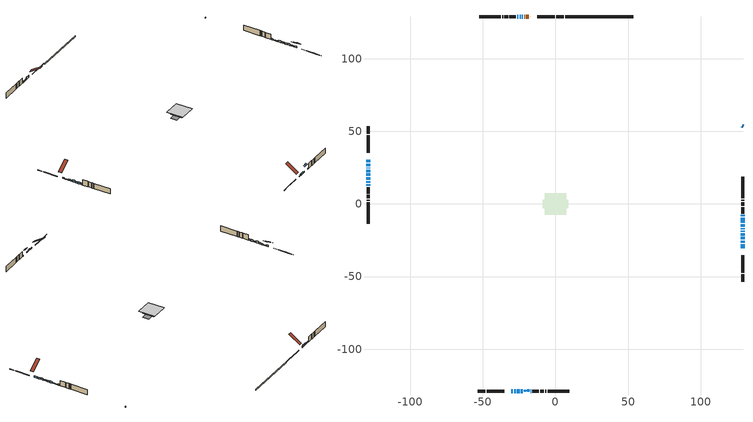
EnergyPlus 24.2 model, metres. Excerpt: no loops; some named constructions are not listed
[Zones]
conditioned space
 floor outside (Floor1 construction): -2.29,-2.29 -2.29,2.29 2.29,2.29 2.29,-2.29 z0.3
 floor adiabatic (Floor2 construction): -5.07,-5.07 -5.07,5.07 5.07,5.07 5.07,-5.07 z0.3
 floor adiabatic (AdiabaticFloorConstruction): -7.28,-7.28 -7.28,7.28 7.28,7.28 7.28,-7.28 z2.74
 floor foundation (Slab1 construction): -8.82,-2.91 -8.82,2.91 8.82,2.91 8.82,-2.91 z-0.61
 wall outside (RimJoist1 construction): 5.64,129.18 0.49,129.18 / -53.51,-129.18 -48.36,-129.18 / -129.18,53.51 -129.18,48.36 / 129.18,-53.51 129.18,-48.36 z0.3:0.6
 wall outside (RimJoist2 construction): -0.44,129.18 -12.54,129.18 / -47.43,-129.18 -35.33,-129.18 / -129.18,47.43 -129.18,35.33 / 129.18,-47.43 129.18,-35.33 z0.3:0.6
 wall outside (AdiabaticWallConstruction 1): -17.35,129.18 -17.42,129.18 / -18.35,129.18 -20.39,129.18 / -21.32,129.18 -21.63,129.18 z0.3:2.33
 wall outside (AdiabaticWallConstruction): 129.18,-30.52 129.18,-27.77 / -28.37,-129.18 -27.45,-129.18 / 129.18,-26.85 129.18,-25.32 / -129.18,23.57 -129.18,22.04 / 129.18,-21.74 129.18,-20.01 / 129.18,-19.08 129.18,-18.47 / -129.18,18.46 -129.18,16.73 / 129.18,-17.55 129.18,-16.63 / 129.18,-8.51 129.18,-7.5 / -25.61,129.18 -26.37,129.18 z0.3:1.52; -30.52,-129.18 -29.3,-129.18 / 129.18,-13 129.18,-9.44 / -17.12,-129.18 -16.81,-129.18 z0.3:0.91; -129.18,30.52 -129.18,28.74 z0.3:1.47; -129.18,27.81 -129.18,26.03 z0.3:0.76; -129.18,25.11 -129.18,24.49 z0.3:1.22; 129.18,-24.39 129.18,-22.67 / -26.53,-129.18 -24.8,-129.18 / -129.18,21.11 -129.18,19.39 / -129.18,15.8 -129.18,14.69 z0.3:2.08; 129.18,53.51 128.68,54.01 / -23.87,-129.18 -22.45,-129.18 z0.3:1.14; -22.55,129.18 -23.14,129.18 / -129.18,13.76 -129.18,12.59 z0.3:1.67; -24.07,129.18 -24.68,129.18 z0.3:1.06; 129.18,-15.7 129.18,-13.92 z0.3:1.77
 wall outside (Wall1 construction): -27.3,129.18 -31.73,129.18 / -15.88,-129.18 -11.45,-129.18 / -129.18,11.66 -129.18,7.23 / 129.18,-6.57 129.18,-2.14 z0.3:5.18
 wall outside (Wall2 construction): -32.65,129.18 -35.15,129.18 / -10.52,-129.18 -8.03,-129.18 / -129.18,6.3 -129.18,3.81 / 129.18,-1.21 129.18,1.28 z0.3:5.18
 wall outside (Wall3 construction): -36.08,129.18 -36.8,129.18 / -7.1,-129.18 -6.38,-129.18 / -129.18,2.88 -129.18,2.16 / 129.18,2.21 129.18,2.93 z0.3:5.18
 wall outside (Wall4 construction): -37.73,129.18 -52.58,129.18 / -5.45,-129.18 9.4,-129.18 / -129.18,1.23 -129.18,-13.62 / 129.18,3.86 129.18,18.71 z0.3:5.18
 wall foundation (FoundationWall1 construction): 53.51,129.18 6.57,129.18 z-0.61:0.3
 window (WindowConstruction 21): 129.18,-30.52 129.18,-27.77 z0.3:1.52
 window (WindowConstruction 6): -30.52,-129.18 -29.3,-129.18 z0.3:0.91
 window (WindowConstruction 7): -129.18,30.52 -129.18,28.74 z0.3:1.47
 window (WindowConstruction 8): -129.18,27.81 -129.18,26.03 z0.3:0.76
 window (WindowConstruction 9): -129.18,25.1 -129.18,24.49 z0.3:1.21
 window (WindowConstruction 22): -28.37,-129.18 -27.45,-129.18 z0.3:1.52
 window (WindowConstruction 23): 129.18,-26.84 129.18,-25.32 z0.3:1.52
 window (WindowConstruction 24): -129.18,23.57 -129.18,22.04 z0.3:1.52
 window (WindowConstruction 10): 129.18,-24.39 129.18,-22.67 z0.3:2.08
 window (WindowConstruction 11): 129.18,-21.74 129.18,-20.01 z0.3:1.52
 window (WindowConstruction 12): 129.18,53.51 128.68,54.01 z0.3:1.14
 window (WindowConstruction 13): -22.56,129.18 -23.14,129.18 z0.3:1.67
 window (WindowConstruction 14): -24.07,129.18 -24.68,129.18 z0.3:1.06
 window (WindowConstruction 15): -26.53,-129.18 -24.8,-129.18 z0.3:2.08
 window (WindowConstruction 16): -23.87,-129.18 -22.45,-129.18 z0.3:1.14
 window (WindowConstruction 17): -129.18,21.11 -129.18,19.39 z0.3:2.08
 window (WindowConstruction): 129.18,-19.08 129.18,-18.47 z0.3:1.52
 window (WindowConstruction 18): -129.18,18.46 -129.18,16.73 z0.3:1.52
 window (WindowConstruction 19): -129.18,15.8 -129.18,14.69 z0.3:2.08
 window (WindowConstruction 20): -129.18,13.76 -129.18,12.59 z0.3:1.67
 window (WindowConstruction 25): 129.18,-17.54 129.18,-16.63 z0.3:1.52
 window (WindowConstruction 1): 129.18,-15.7 129.18,-13.92 z0.3:1.77
 window (WindowConstruction 2): 129.18,-13 129.18,-9.44 z0.3:0.91
 window (WindowConstruction 3): 129.18,-8.51 129.18,-7.5 z0.3:1.52
 window (WindowConstruction 4): -25.61,129.18 -26.37,129.18 z0.3:1.52
 window (WindowConstruction 5): -17.11,-129.18 -16.81,-129.18 z0.3:0.91
 door (Door): -17.35,129.18 -17.42,129.18 z0.3:2.33
 door (Door 1): -18.35,129.18 -20.39,129.18 z0.3:2.33
 door (Door 2): -21.32,129.18 -21.63,129.18 z0.3:2.33
 ceiling adiabatic (AdiabaticFloorConstruction): 7.28,-7.28 7.28,7.28 -7.28,7.28 -7.28,-7.28 z2.74
 roof outside (Roof1 construction): -16.42,129.18,5.18 -16.42,119.35,11.73 -13.47,119.35,11.73 -13.47,129.18,5.18; -31.45,-129.18,5.18 -31.45,-119.35,11.73 -34.4,-119.35,11.73 -34.4,-129.18,5.18; -129.18,31.45,5.18 -119.35,31.45,11.73 -119.35,34.4,11.73 -129.18,34.4,5.18; 129.18,-31.45,5.18 119.35,-31.45,11.73 119.35,-34.4,11.73 129.18,-34.4,5.18
 roof outside (AdiabaticRoofConstruction): -20.46,-129.18,5.18 -20.46,-128.3,5.76 -21.52,-128.3,5.76 -21.52,-129.18,5.18; -18.04,-129.18,5.18 -18.04,-127.94,6.01 -19.54,-127.94,6.01 -19.54,-129.18,5.18
 skylight (SkylightConstruction): -20.47,-129.18,5.18 -20.47,-128.3,5.76 -21.52,-128.3,5.76 -21.52,-129.18,5.18
 skylight (SkylightConstruction 1): -18.04,-129.18,5.18 -18.04,-127.94,6.01 -19.54,-127.94,6.01 -19.54,-129.18,5.18
[EnergyManagementSystem:Program]
component_loads_program: Set loads_htg_walls = 0; Set loads_htg_rim_joists = 0; Set loads_htg_foundation_walls = 0; Set loads_htg_floors = 0; Set loads_htg_slabs = 0; Set loads_htg_ceilings = 0; Set loads_htg_roofs = 0; Set loads_htg_windows_conduction = 0; Set loads_htg_windows_solar = 0; Set loads_htg_doors = 0; Set loads_htg_skylights_conduction = 0; Set loads_htg_skylights_solar = 0; Set loads_htg_internal_mass = 0; Set loads_htg_intgains = 0; Set loads_htg_lighting = 0; Set loads_htg_infil = 0; Set loads_htg_mechvent = 0; Set loads_htg_natvent = 0; Set loads_htg_whf = 0; Set loads_htg_ducts = 0; Set loads_clg_walls = 0; Set loads_clg_rim_joists = 0; Set loads_clg_foundation_walls = 0; Set loads_clg_floors = 0; Set loads_clg_slabs = 0; Set loads_clg_ceilings = 0; Set loads_clg_roofs = 0; Set loads_clg_windows_conduction = 0; Set loads_clg_windows_solar = 0; Set loads_clg_doors = 0; Set loads_clg_skylights_conduction = 0; Set loads_clg_skylights_solar = 0; Set loads_clg_internal_mass = 0; Set loads_clg_intgains = 0; Set loads_clg_lighting = 0; Set loads_clg_infil = 0; Set loads_clg_mechvent = 0; Set loads_clg_natvent = 0; Set loads_clg_whf = 0; Set loads_clg_ducts = 0; Set hr_walls = 0; Set hr_walls = hr_walls + s_conv_18 + s_ig_18 + s_sol_18 + s_lgt_18 + s_surf_18; Set hr_walls = hr_walls + s_conv_19 + s_ig_19 + s_sol_19 + s_lgt_19 + s_surf_19; Set hr_walls = hr_walls + s_conv_20 + s_ig_20 + s_sol_20 + s_lgt_20 + s_surf_20; Set hr_walls = hr_walls + s_conv_21 + s_ig_21 + s_sol_21 + s_lgt_21 + s_surf_21; Set hr_walls = hr_walls + s_conv_22 + s_ig_22 + s_sol_22 + s_lgt_22 + s_surf_22; Set hr_walls = hr_walls + s_conv_23 + s_ig_23 + s_sol_23 + s_lgt_23 + s_surf_23; Set hr_walls = hr_walls + s_conv_24 + s_ig_24 + s_sol_24 + s_lgt_24 + s_surf_24; Set hr_walls = hr_walls + s_conv_25 + s_ig_25 + s_sol_25 + s_lgt_25 + s_surf_25; Set hr_walls = hr_walls + s_conv_26 + s_ig_26 + s_sol_26 + s_lgt_26 + s_surf_26; Set hr_walls = hr_walls + s_conv_27 + s_ig_27 + s_sol_27 + s_lgt_27 + s_surf_27; Set hr_walls = hr_walls + s_conv_28 + s_ig_28 + s_sol_28 + s_lgt_28 + s_surf_28; Set hr_walls = hr_walls + s_conv_29 + s_ig_29 + s_sol_29 + s_lgt_29 + s_surf_29; Set hr_walls = hr_walls + s_conv_30 + s_ig_30 + s_sol_30 + s_lgt_30 + s_surf_30; Set hr_walls = hr_walls + s_conv_31 + s_ig_31 + s_sol_31 + s_lgt_31 + s_surf_31; Set hr_walls = hr_walls + s_conv_32 + s_ig_32 + s_sol_32 + s_lgt_32 + s_surf_32; Set hr_walls = hr_walls + s_conv_33 + s_ig_33 + s_sol_33 + s_lgt_33 + s_surf_33; Set hr_rim_joists = 0; Set hr_rim_joists = hr_rim_joists + s_conv_5 + s_ig_5 + s_sol_5 + s_lgt_5 + s_surf_5; Set hr_rim_joists = hr_rim_joists + s_conv_6 + s_ig_6 + s_sol_6 + s_lgt_6 + s_surf_6; Set hr_rim_joists = hr_rim_joists + s_conv_7 + s_ig_7 + s_sol_7 + s_lgt_7 + s_surf_7; Set hr_rim_joists = hr_rim_joists + s_conv_8 + s_ig_8 + s_sol_8 + s_lgt_8 + s_surf_8; Set hr_rim_joists = hr_rim_joists + s_conv_9 + s_ig_9 + s_sol_9 + s_lgt_9 + s_surf_9; Set hr_rim_joists = hr_rim_joists + s_conv_10 + s_ig_10 + s_sol_10 + s_lgt_10 + s_surf_10; Set hr_rim_joists = hr_rim_joists + s_conv_11 + s_ig_11 + s_sol_11 + s_lgt_11 + s_surf_11; Set hr_rim_joists = hr_rim_joists + s_conv_12 + s_ig_12 + s_sol_12 + s_lgt_12 + s_surf_12; Set hr_foundation_walls = 0; Set hr_foundation_walls = hr_foundation_walls + s_conv_2 + s_ig_2 + s_sol_2 + s_lgt_2 + s_surf_2; Set hr_floors = 0; Set hr_floors = hr_floors + s_conv + s_ig + s_sol + s_lgt + s_surf; Set hr_floors = hr_floors + s_conv_1 + s_ig_1 + s_sol_1 + s_lgt_1 + s_surf_1; Set hr_slabs = 0; Set hr_slabs = hr_slabs + s_conv_17 + s_ig_17 + s_sol_17 + s_lgt_17 + s_surf_17; Set hr_ceilings = 0; Set hr_roofs = 0; Set hr_roofs = hr_roofs + s_conv_13 + s_ig_13 + s_sol_13 + s_lgt_13 + s_surf_13; Set hr_roofs = hr_roofs + s_conv_14 + s_ig_14 + s_sol_14 + s_lgt_14 + s_surf_14; Set hr_roofs = hr_roofs + s_conv_15 + s_ig_15 + s_sol_15 + s_lgt_15 + s_surf_15; Set hr_roofs = hr_roofs + s_conv_16 + s_ig_16 + s_sol_16 + s_lgt_16 + s_surf_16; Set hr_windows_conduction = 0; Set hr_windows_conduction = hr_windows_conduction + ss_conv_3; Set hr_windows_conduction = hr_windows_conduction + ss_ig_3; Set hr_windows_conduction = hr_windows_conduction + ss_surf_3; Set hr_windows_conduction = hr_windows_conduction + ss_conv_4; Set hr_windows_conduction = hr_windows_conduction + ss_ig_4; Set hr_windows_conduction = hr_windows_conduction + ss_surf_4; Set hr_windows_conduction = hr_windows_conduction + ss_conv_5; Set hr_windows_conduction = hr_windows_conduction + ss_ig_5; Set hr_windows_conduction = hr_windows_conduction + ss_surf_5; Set hr_windows_conduction = hr_windows_conduction + ss_conv_6; Set hr_windows_conduction = hr_windows_conduction + ss_ig_6; Set hr_windows_conduction = hr_windows_conduction + ss_surf_6; Set hr_windows_conduction = hr_windows_conduction + ss_conv_7; Set hr_windows_conduction = hr_windows_conduction + ss_ig_7; Set hr_windows_conduction = hr_windows_conduction + ss_surf_7; Set hr_windows_conduction = hr_windows_conduction + ss_conv_8; Set hr_windows_conduction = hr_windows_conduction + ss_ig_8; Set hr_windows_conduction = hr_windows_conduction + ss_surf_8; Set hr_windows_conduction = hr_windows_conduction + ss_conv_9; Set hr_windows_conduction = hr_windows_conduction + ss_ig_9; Set hr_windows_conduction = hr_windows_conduction + ss_surf_9; Set hr_windows_conduction = hr_windows_conduction + ss_conv_10; Set hr_windows_conduction = hr_windows_conduction + ss_ig_10; Set hr_windows_conduction = hr_windows_conduction + ss_surf_10; Set hr_windows_conduction = hr_windows_conduction + ss_conv_11; Set hr_windows_conduction = hr_windows_conduction + ss_ig_11; Set hr_windows_conduction = hr_windows_conduction + ss_surf_11; Set hr_windows_conduction = hr_windows_conduction + ss_conv_12; Set hr_windows_conduction = hr_windows_conduction + ss_ig_12; Set hr_windows_conduction = hr_windows_conduction + ss_surf_12; Set hr_windows_conduction = hr_windows_conduction + ss_conv_13; Set hr_windows_conduction = hr_windows_conduction + ss_ig_13; Set hr_windows_conduction = hr_windows_conduction + ss_surf_13; Set hr_windows_conduction = hr_windows_conduction + ss_conv_14; Set hr_windows_conduction = hr_windows_conduction + ss_ig_14; Set hr_windows_conduction = hr_windows_conduction + ss_surf_14; Set hr_windows_conduction = hr_windows_conduction + ss_conv_15; Set hr_windows_conduction = hr_windows_conduction + ss_ig_15; Set hr_windows_conduction = hr_windows_conduction + ss_surf_15; Set hr_windows_conduction = hr_windows_conduction + ss_conv_16; Set hr_windows_conduction = hr_windows_conduction + ss_ig_16; Set hr_windows_conduction = hr_windows_conduction + ss_surf_16; Set hr_windows_conduction = hr_windows_conduction + ss_conv_17; Set hr_windows_conduction = hr_windows_conduction + ss_ig_17; Set hr_windows_conduction = hr_windows_conduction + ss_surf_17; Set hr_windows_conduction = hr_windows_conduction + ss_conv_18; Set hr_windows_conduction = hr_windows_conduction + ss_ig_18; Set hr_windows_conduction = hr_windows_conduction + ss_surf_18; Set hr_windows_conduction = hr_windows_conduction + ss_conv_19; Set hr_windows_conduction = hr_windows_conduction + ss_ig_19; Set hr_windows_conduction = hr_windows_conduction + ss_surf_19; Set hr_windows_conduction = hr_windows_conduction + ss_conv_20; Set hr_windows_conduction = hr_windows_conduction + ss_ig_20; Set hr_windows_conduction = hr_windows_conduction + ss_surf_20; Set hr_windows_conduction = hr_windows_conduction + ss_conv_21; Set hr_windows_conduction = hr_windows_conduction + ss_ig_21; Set hr_windows_conduction = hr_windows_conduction + ss_surf_21; Set hr_windows_conduction = hr_windows_conduction + ss_conv_22; Set hr_windows_conduction = hr_windows_conduction + ss_ig_22; Set hr_windows_conduction = hr_windows_conduction + ss_surf_22; Set hr_windows_conduction = hr_windows_conduction + ss_conv_23; Set hr_windows_conduction = hr_windows_conduction + ss_ig_23; Set hr_windows_conduction = hr_windows_conduction + ss_surf_23; Set hr_windows_conduction = hr_windows_conduction + ss_conv_26; Set hr_windows_conduction = hr_windows_conduction + ss_ig_26; Set hr_windows_conduction = hr_windows_conduction + ss_surf_26; Set hr_windows_conduction = hr_windows_conduction + ss_conv_27; Set hr_windows_conduction = hr_windows_conduction + ss_ig_27; Set hr_windows_conduction = hr_windows_conduction + ss_surf_27; Set hr_windows_conduction = hr_windows_conduction + ss_conv_28; Set hr_windows_conduction = hr_windows_conduction + ss_ig_28; Set hr_windows_conduction = hr_windows_conduction + ss_surf_28; Set hr_windows_conduction = hr_windows_conduction + ss_conv_29; Set hr_windows_conduction = hr_windows_conduction + ss_ig_29; Set hr_windows_conduction = hr_windows_conduction + ss_surf_29; Set hr_windows_conduction = hr_windows_conduction + ss_conv_30; Set hr_windows_conduction = hr_windows_conduction + ss_ig_30; Set hr_windows_conduction = hr_windows_conduction + ss_surf_30; Set hr_windows_solar = 0; Set hr_windows_solar = hr_windows_solar - ss_trans_in * ZoneTimestep * 3600 + ss_back_out * ZoneTimestep * 3600 + ss_trans_out * ZoneTimestep * 3600; Set hr_windows_solar = hr_windows_solar - ss_trans_in_1 * ZoneTimestep * 3600 + ss_back_out_1 * ZoneTimestep * 3600 + ss_trans_out_1 * ZoneTimestep * 3600; Set hr_windows_solar = hr_windows_solar - ss_trans_in_2 * ZoneTimestep * 3600 + ss_back_out_2 * ZoneTimestep * 3600 + ss_trans_out_2 * ZoneTimestep * 3600; Set hr_windows_solar = hr_windows_solar - ss_trans_in_3 * ZoneTimestep * 3600 + ss_back_out_3 * ZoneTimestep * 3600 + ss_trans_out_3 * ZoneTimestep * 3600; Set hr_windows_solar = hr_windows_solar - ss_trans_in_4 * ZoneTimestep * 3600 + ss_back_out_4 * ZoneTimestep * 3600 + ss_trans_out_4 * ZoneTimestep * 3600; Set hr_windows_solar = hr_windows_solar - ss_trans_in_5 * ZoneTimestep * 3600 + ss_back_out_5 * ZoneTimestep * 3600 + ss_trans_out_5 * ZoneTimestep * 3600; Set hr_windows_solar = hr_windows_solar - ss_trans_in_6 * ZoneTimestep * 3600 + ss_back_out_6 * ZoneTimestep * 3600 + ss_trans_out_6 * ZoneTimestep * 3600; Set hr_windows_solar = hr_windows_solar - ss_trans_in_7 * ZoneTimestep * 3600 + ss_back_out_7 * ZoneTimestep * 3600 + ss_trans_out_7 * ZoneTimestep * 3600; Set hr_windows_solar = hr_windows_solar - ss_trans_in_8 * ZoneTimestep * 3600 + ss_back_out_8 * ZoneTimestep * 3600 + ss_trans_out_8 * ZoneTimestep * 3600; Set hr_windows_solar = hr_windows_solar - ss_trans_in_9 * ZoneTimestep * 3600 + ss_back_out_9 * ZoneTimestep * 3600 + ss_trans_out_9 * ZoneTimestep * 3600; Set hr_windows_solar = hr_windows_solar - ss_trans_in_10 * ZoneTimestep * 3600 + ss_back_out_10 * ZoneTimestep * 3600 + ss_trans_out_10 * ZoneTimestep * 3600; Set hr_windows_solar = hr_windows_solar - ss_trans_in_11 * ZoneTimestep * 3600 + ss_back_out_11 * ZoneTimestep * 3600 + ss_trans_out_11 * ZoneTimestep * 3600; Set hr_windows_solar = hr_windows_solar - ss_trans_in_12 * ZoneTimestep * 3600 + ss_back_out_12 * ZoneTimestep * 3600 + ss_trans_out_12 * ZoneTimestep * 3600; Set hr_windows_solar = hr_windows_solar - ss_trans_in_13 * ZoneTimestep * 3600 + ss_back_out_13 * ZoneTimestep * 3600 + ss_trans_out_13 * ZoneTimestep * 3600; Set hr_windows_solar = hr_windows_solar - ss_trans_in_14 * ZoneTimestep * 3600 + ss_back_out_14 * ZoneTimestep * 3600 + ss_trans_out_14 * ZoneTimestep * 3600; Set hr_windows_solar = hr_windows_solar - ss_trans_in_15 * ZoneTimestep * 3600 + ss_back_out_15 * ZoneTimestep * 3600 + ss_trans_out_15 * ZoneTimestep * 3600; Set hr_windows_solar = hr_windows_solar - ss_trans_in_16 * ZoneTimestep * 3600 + ss_back_out_16 * ZoneTimestep * 3600 + ss_trans_out_16 * ZoneTimestep * 3600; Set hr_windows_solar = hr_windows_solar - ss_trans_in_17 * ZoneTimestep * 3600 + ss_back_out_17 * ZoneTimestep * 3600 + ss_trans_out_17 * ZoneTimestep * 3600; Set hr_windows_solar = hr_windows_solar - ss_trans_in_18 * ZoneTimestep * 3600 + ss_back_out_18 * ZoneTimestep * 3600 + ss_trans_out_18 * ZoneTimestep * 3600; Set hr_windows_solar = hr_windows_solar - ss_trans_in_19 * ZoneTimestep * 3600 + ss_back_out_19 * ZoneTimestep * 3600 + ss_trans_out_19 * ZoneTimestep * 3600; Set hr_windows_solar = hr_windows_solar - ss_trans_in_20 * ZoneTimestep * 3600 + ss_back_out_20 * ZoneTimestep * 3600 + ss_trans_out_20 * ZoneTimestep * 3600; Set hr_windows_solar = hr_windows_solar - ss_trans_in_23 * ZoneTimestep * 3600 + ss_back_out_23 * ZoneTimestep * 3600 + ss_trans_out_23 * ZoneTimestep * 3600; Set hr_windows_solar = hr_windows_solar - ss_trans_in_24 * ZoneTimestep * 3600 + ss_back_out_24 * ZoneTimestep * 3600 + ss_trans_out_24 * ZoneTimestep * 3600; Set hr_windows_solar = hr_windows_solar - ss_trans_in_25 * ZoneTimestep * 3600 + ss_back_out_25 * ZoneTimestep * 3600 + ss_trans_out_25 * ZoneTimestep * 3600; Set hr_windows_solar = hr_windows_solar - ss_trans_in_26 * ZoneTimestep * 3600 + ss_back_out_26 * ZoneTimestep * 3600 + ss_trans_out_26 * ZoneTimestep * 3600; Set hr_windows_solar = hr_windows_solar - ss_trans_in_27 * ZoneTimestep * 3600 + ss_back_out_27 * ZoneTimestep * 3600 + ss_trans_out_27 * ZoneTimestep * 3600; Set hr_doors = 0; Set hr_doors = hr_doors + ss_sol; Set hr_doors = hr_doors + ss_lgt; Set hr_doors = hr_doors + ss_conv; Set hr_doors = hr_doors + ss_ig; Set hr_doors = hr_doors + ss_surf; Set hr_doors = hr_doors + ss_sol_1; Set hr_doors = hr_doors + ss_lgt_1; Set hr_doors = hr_doors + ss_conv_1; Set hr_doors = hr_doors + ss_ig_1; Set hr_doors = hr_doors + ss_surf_1; Set hr_doors = hr_doors + ss_sol_2; Set hr_doors = hr_doors + ss_lgt_2; Set hr_doors = hr_doors + ss_conv_2; Set hr_doors = hr_doors + ss_ig_2; Set hr_doors = hr_doors + ss_surf_2; Set hr_skylights_conduction = 0; Set hr_skylights_conduction = hr_skylights_conduction + ss_conv_24; Set hr_skylights_conduction = hr_skylights_conduction + ss_ig_24; Set hr_skylights_conduction = hr_skylights_conduction + ss_surf_24; Set hr_skylights_conduction = hr_skylights_conduction + ss_conv_25; Set hr_skylights_conduction = hr_skylights_conduction + ss_ig_25; Set hr_skylights_conduction = hr_skylights_conduction + ss_surf_25; Set hr_skylights_solar = 0; Set hr_skylights_solar = hr_skylights_solar - ss_trans_in_21 * ZoneTimestep * 3600 + ss_back_out_21 * ZoneTimestep * 3600 + ss_trans_out_21 * ZoneTimestep * 3600; Set hr_skylights_solar = hr_skylights_solar - ss_trans_in_22 * ZoneTimestep * 3600 + ss_back_out_22 * ZoneTimestep * 3600 + ss_trans_out_22 * ZoneTimestep * 3600; Set hr_internal_mass = 0; Set hr_internal_mass = hr_internal_mass + s_conv_3 + s_ig_3 + s_sol_3 + s_lgt_3 + s_surf_3; Set hr_internal_mass = hr_internal_mass + s_conv_4 + s_ig_4 + s_sol_4 + s_lgt_4 + s_surf_4; Set hr_internal_mass = hr_internal_mass + im_conv + im_ig + im_sol + im_lgt + im_surf; Set hr_internal_mass = hr_internal_mass + im_conv_1 + im_ig_1 + im_sol_1 + im_lgt_1 + im_surf_1; Set hr_intgains = 0; Set hr_intgains = hr_intgains - ig_ee_conv - ig_ee_rad - ig_ee_conv_1 - ig_ee_rad_1 - ig_ee_conv_2 - ig_ee_rad_2 - ig_ee_conv_3 - ig_ee_rad_3 - ig_ee_conv_4 - ig_ee_rad_4 - ig_ee_conv_5 - ig_ee_rad_5 - ig_ee_conv_6 - ig_ee_rad_6 - ig_oe_conv - ig_oe_rad - ig_oe_conv_1 - ig_oe_rad_1 - ig_oe_conv_2 - ig_oe_rad_2 - ig_oe_conv_3 - ig_oe_rad_3 - ig_oe_conv_4 - ig_oe_rad_4 - ig_ppl_conv - ig_ppl_rad; Set hr_lighting = 0; Set hr_lighting = hr_lighting - ig_lgt_conv - ig_lgt_rad - ig_lgt_vis; Set hr_infil = 0; Set hr_infil = hr_infil - airflow_gain + airflow_loss; Set hr_natvent = 0; Set hr_natvent = hr_natvent - airflow_gain_1 + airflow_loss_1; Set hr_whf = 0; Set hr_whf = hr_whf - airflow_gain_2 + airflow_loss_2; Set hr_mechvent = 0; Set hr_mechvent = hr_mechvent - mv_conv - mv_rad - mv_conv_1 - mv_rad_1 - mv_conv_2 - mv_rad_2 - mv_conv_3 - mv_rad_3; Set hr_ducts = 0; Set hr_intgains = hr_intgains + dhw_loss * (1.0*(1-dhw_rtf) + 1.0*dhw_rtf); Set htg_mode = 0; Set clg_mode = 0; If (htg_load_cond > 0); Set htg_mode = 1.0; ElseIf (clg_load_cond > 0); Set clg_mode = 0.0; Else; Set htg_season = 0; Set clg_season = 0; If ((DayOfYear >= 1) && (DayOfYear <= 365)); Set clg_season = 1; EndIf; If ((DayOfYear >= 1) && (DayOfYear <= 365)); Set htg_season = 1; EndIf; If ((airflow_gain_1 <> 0) || (airflow_loss_1 <> 0)) && (clg_season == 1); Set clg_mode = 0.0; ElseIf ((airflow_gain_2 <> 0) || (airflow_loss_2 <> 0)) && (clg_season == 1); Set clg_mode = 0.0; Else; Set Tmid_setpoint = (htg_sp_s_1 + clg_sp_s_1) / 2; If (tin_s_1 > Tmid_setpoint) && (clg_season == 1); Set clg_mode = 0.0; ElseIf (tin_s_1 < Tmid_setpoint) && (htg_season == 1); Set htg_mode = 1.0; EndIf; EndIf; EndIf; Set loads_htg_walls = loads_htg_walls + (hr_walls * htg_mode * 1); Set loads_htg_rim_joists = loads_htg_rim_joists + (hr_rim_joists * htg_mode * 1); Set loads_htg_foundation_walls = loads_htg_foundation_walls + (hr_foundation_walls * htg_mode * 1); Set loads_htg_floors = loads_htg_floors + (hr_floors * htg_mode * 1); Set loads_htg_slabs = loads_htg_slabs + (hr_slabs * htg_mode * 1); Set loads_htg_ceilings = loads_htg_ceilings + (hr_ceilings * htg_mode * 1); Set loads_htg_roofs = loads_htg_roofs + (hr_roofs * htg_mode * 1); Set loads_htg_windows_conduction = loads_htg_windows_conduction + (hr_windows_conduction * htg_mode * 1); Set loads_htg_windows_solar = loads_htg_windows_solar + (hr_windows_solar * htg_mode * 1); Set loads_htg_doors = loads_htg_doors + (hr_doors * htg_mode * 1); Set loads_htg_skylights_conduction = loads_htg_skylights_conduction + (hr_skylights_conduction * htg_mode * 1); Set loads_htg_skylights_solar = loads_htg_skylights_solar + (hr_skylights_solar * htg_mode * 1); Set loads_htg_internal_mass = loads_htg_internal_mass + (hr_internal_mass * htg_mode * 1); Set loads_htg_intgains = loads_htg_intgains + (hr_intgains * htg_mode * 1); Set loads_htg_lighting = loads_htg_lighting + (hr_lighting * htg_mode * 1); Set loads_htg_infil = loads_htg_infil + (hr_infil * htg_mode * 1); Set loads_htg_mechvent = loads_htg_mechvent + (hr_mechvent * htg_mode * 1); Set loads_htg_natvent = loads_htg_natvent + (hr_natvent * htg_mode * 1); Set loads_htg_whf = loads_htg_whf + (hr_whf * htg_mode * 1); Set loads_htg_ducts = loads_htg_ducts + (hr_ducts * htg_mode * 1); Set loads_clg_walls = loads_clg_walls + (-hr_walls * clg_mode * 1); Set loads_clg_rim_joists = loads_clg_rim_joists + (-hr_rim_joists * clg_mode * 1); Set loads_clg_foundation_walls = loads_clg_foundation_walls + (-hr_foundation_walls * clg_mode * 1); Set loads_clg_floors = loads_clg_floors + (-hr_floors * clg_mode * 1); Set loads_clg_slabs = loads_clg_slabs + (-hr_slabs * clg_mode * 1); Set loads_clg_ceilings = loads_clg_ceilings + (-hr_ceilings * clg_mode * 1); Set loads_clg_roofs = loads_clg_roofs + (-hr_roofs * clg_mode * 1); Set loads_clg_windows_conduction = loads_clg_windows_conduction + (-hr_windows_conduction * clg_mode * 1); Set loads_clg_windows_solar = loads_clg_windows_solar + (-hr_windows_solar * clg_mode * 1); Set loads_clg_doors = loads_clg_doors + (-hr_doors * clg_mode * 1); Set loads_clg_skylights_conduction = loads_clg_skylights_conduction + (-hr_skylights_conduction * clg_mode * 1); Set loads_clg_skylights_solar = loads_clg_skylights_solar + (-hr_skylights_solar * clg_mode * 1); Set loads_clg_internal_mass = loads_clg_internal_mass + (-hr_internal_mass * clg_mode * 1); Set loads_clg_intgains = loads_clg_intgains + (-hr_intgains * clg_mode * 1); Set loads_clg_lighting = loads_clg_lighting + (-hr_lighting * clg_mode * 1); Set loads_clg_infil = loads_clg_infil + (-hr_infil * clg_mode * 1); Set loads_clg_mechvent = loads_clg_mechvent + (-hr_mechvent * clg_mode * 1); Set loads_clg_natvent = loads_clg_natvent + (-hr_natvent * clg_mode * 1); Set loads_clg_whf = loads_clg_whf + (-hr_whf * clg_mode * 1); Set loads_clg_ducts = loads_clg_ducts + (-hr_ducts * clg_mode * 1)
[EnergyManagementSystem:OutputVariable] Type of Data in Variable=Summed; Update Frequency=ZoneTimestep; Units=J
Name | EMS Variable | EMS Program or Subroutine
Energy Management System Output Variable 33 | loads_clg_skylights_conduction | component_loads_program
Energy Management System Output Variable 34 | loads_clg_skylights_solar | component_loads_program
Energy Management System Output Variable 35 | loads_clg_floors | component_loads_program
Energy Management System Output Variable 36 | loads_clg_slabs | component_loads_program
Energy Management System Output Variable 37 | loads_clg_internal_mass | component_loads_program
Energy Management System Output Variable 38 | loads_clg_infil | component_loads_program
Energy Management System Output Variable 39 | loads_clg_natvent | component_loads_program
Energy Management System Output Variable 40 | loads_clg_mechvent | component_loads_program
Energy Management System Output Variable 41 | loads_clg_whf | component_loads_program
Energy Management System Output Variable 42 | loads_clg_ducts | component_loads_program
Energy Management System Output Variable 43 | loads_clg_intgains | component_loads_program
Energy Management System Output Variable 44 | loads_clg_lighting | component_loads_program
Energy Management System Output Variable 45 | loads_htg_tot | total_loads_program
Energy Management System Output Variable 46 | loads_clg_tot | total_loads_program
[Schedule:Day:Interval]
interior lighting schedule day: No, 01:00, 0.108182, 04:00, 0.0901515, 05:00, 0.0991667, 06:00, 0.162273, 07:00, 0.270455, 08:00, 0.342576, 10:00, 0.369621, 11:00, 0.351591, 12:00, 0.333561, 13:00, 0.324545, 14:00, 0.31553, 15:00, 0.333561, 16:00, 0.369621, 17:00, 0.450758, 18:00, 0.585985, 19:00, 0.775303, 20:00, 0.955606, 21:00, 0.991667, 22:00, 0.712197, 23:00, 0.360606, 24:00, 0.162273
interior lighting schedule day 1: No, 01:00, 0.100909, 04:00, 0.0840909, 05:00, 0.0925, 06:00, 0.151364, 07:00, 0.252273, 08:00, 0.319545, 10:00, 0.344773, 11:00, 0.327955, 12:00, 0.311136, 13:00, 0.302727, 14:00, 0.294318, 15:00, 0.311136, 16:00, 0.344773, 17:00, 0.420455, 18:00, 0.546591, 19:00, 0.723182, 20:00, 0.891364, 21:00, 0.925, 22:00, 0.664318, 23:00, 0.336364, 24:00, 0.151364
interior lighting schedule day 2: No, 01:00, 0.0927273, 04:00, 0.0772727, 05:00, 0.085, 06:00, 0.139091, 07:00, 0.231818, 08:00, 0.293636, 10:00, 0.316818, 11:00, 0.301364, 12:00, 0.285909, 13:00, 0.278182, 14:00, 0.270455, 15:00, 0.285909, 16:00, 0.316818, 17:00, 0.386364, 18:00, 0.502273, 19:00, 0.664545, 20:00, 0.819091, 21:00, 0.85, 22:00, 0.610455, 23:00, 0.309091, 24:00, 0.139091
interior lighting schedule day 3: No, 01:00, 0.0845455, 04:00, 0.0704545, 05:00, 0.0775, 06:00, 0.126818, 07:00, 0.211364, 08:00, 0.267727, 10:00, 0.288864, 11:00, 0.274773, 12:00, 0.260682, 13:00, 0.253636, 14:00, 0.246591, 15:00, 0.260682, 16:00, 0.288864, 17:00, 0.352273, 18:00, 0.457955, 19:00, 0.605909, 20:00, 0.746818, 21:00, 0.775, 22:00, 0.556591, 23:00, 0.281818, 24:00, 0.126818
interior lighting schedule day 4: No, 01:00, 0.0763636, 04:00, 0.0636364, 05:00, 0.07, 06:00, 0.114545, 07:00, 0.190909, 08:00, 0.241818, 10:00, 0.260909, 11:00, 0.248182, 12:00, 0.235455, 13:00, 0.229091, 14:00, 0.222727, 15:00, 0.235455, 16:00, 0.260909, 17:00, 0.318182, 18:00, 0.413636, 19:00, 0.547273, 20:00, 0.674545, 21:00, 0.7, 22:00, 0.502727, 23:00, 0.254545, 24:00, 0.114545
interior lighting schedule day 5: No, 01:00, 0.0727273, 04:00, 0.0606061, 05:00, 0.0666667, 06:00, 0.109091, 07:00, 0.181818, 08:00, 0.230303, 10:00, 0.248485, 11:00, 0.236364, 12:00, 0.224242, 13:00, 0.218182, 14:00, 0.212121, 15:00, 0.224242, 16:00, 0.248485, 17:00, 0.30303, 18:00, 0.393939, 19:00, 0.521212, 20:00, 0.642424, 21:00, 0.666667, 22:00, 0.478788, 23:00, 0.242424, 24:00, 0.109091
interior lighting schedule day 6: No, 01:00, 0.0745455, 04:00, 0.0621212, 05:00, 0.0683333, 06:00, 0.111818, 07:00, 0.186364, 08:00, 0.236061, 10:00, 0.254697, 11:00, 0.242273, 12:00, 0.229848, 13:00, 0.223636, 14:00, 0.217424, 15:00, 0.229848, 16:00, 0.254697, 17:00, 0.310606, 18:00, 0.403788, 19:00, 0.534242, 20:00, 0.658485, 21:00, 0.683333, 22:00, 0.490758, 23:00, 0.248485, 24:00, 0.111818
interior lighting schedule day 7: No, 01:00, 0.08, 04:00, 0.0666667, 05:00, 0.0733333, 06:00, 0.12, 07:00, 0.2, 08:00, 0.253333, 10:00, 0.273333, 11:00, 0.26, 12:00, 0.246667, 13:00, 0.24, 14:00, 0.233333, 15:00, 0.246667, 16:00, 0.273333, 17:00, 0.333333, 18:00, 0.433333, 19:00, 0.573333, 20:00, 0.706667, 21:00, 0.733333, 22:00, 0.526667, 23:00, 0.266667, 24:00, 0.12
interior lighting schedule day 8: No, 01:00, 0.0890909, 04:00, 0.0742424, 05:00, 0.0816667, 06:00, 0.133636, 07:00, 0.222727, 08:00, 0.282121, 10:00, 0.304394, 11:00, 0.289545, 12:00, 0.274697, 13:00, 0.267273, 14:00, 0.259848, 15:00, 0.274697, 16:00, 0.304394, 17:00, 0.371212, 18:00, 0.482576, 19:00, 0.638485, 20:00, 0.78697, 21:00, 0.816667, 22:00, 0.586515, 23:00, 0.29697, 24:00, 0.133636
interior lighting schedule day 9: No, 01:00, 0.0972727, 04:00, 0.0810606, 05:00, 0.0891667, 06:00, 0.145909, 07:00, 0.243182, 08:00, 0.30803, 10:00, 0.332348, 11:00, 0.316136, 12:00, 0.299924, 13:00, 0.291818, 14:00, 0.283712, 15:00, 0.299924, 16:00, 0.332348, 17:00, 0.405303, 18:00, 0.526894, 19:00, 0.697121, 20:00, 0.859242, 21:00, 0.891667, 22:00, 0.640379, 23:00, 0.324242, 24:00, 0.145909
interior lighting schedule day 10: No, 01:00, 0.105455, 04:00, 0.0878788, 05:00, 0.0966667, 06:00, 0.158182, 07:00, 0.263636, 08:00, 0.333939, 10:00, 0.360303, 11:00, 0.342727, 12:00, 0.325152, 13:00, 0.316364, 14:00, 0.307576, 15:00, 0.325152, 16:00, 0.360303, 17:00, 0.439394, 18:00, 0.571212, 19:00, 0.755758, 20:00, 0.931515, 21:00, 0.966667, 22:00, 0.694242, 23:00, 0.351515, 24:00, 0.158182
interior lighting schedule day 11: No, 01:00, 0.109091, 04:00, 0.0909091, 05:00, 0.1, 06:00, 0.163636, 07:00, 0.272727, 08:00, 0.345455, 10:00, 0.372727, 11:00, 0.354545, 12:00, 0.336364, 13:00, 0.327273, 14:00, 0.318182, 15:00, 0.336364, 16:00, 0.372727, 17:00, 0.454545, 18:00, 0.590909, 19:00, 0.781818, 20:00, 0.963636, 21:00, 1, 22:00, 0.718182, 23:00, 0.363636, 24:00, 0.163636
interior lighting schedule default day; occupants schedule default day; clothes dryer schedule default day; cooking range schedule default day; misc plug loads schedule default day; general water use schedule default day; heating setpoint default day; cooling setpoint default day; clothes dryer exhaust 0 schedule default day; cooling season schedule day; cooling season schedule day 2; cooling season schedule default day; exterior lighting schedule default day; natural vent schedule default day: No, 24:00, 0
occupants schedule day: No, 05:00, 0.426829, 06:00, 0.719512, 07:00, 1, 08:00, 0.670732, 09:00, 0.329268, 14:00, 0.170732, 15:00, 0.231707, 16:00, 0.329268, 17:00, 0.5, 18:00, 0.670732, 19:00, 0.829268, 21:00, 1, 22:00, 0.853659, 23:00, 0.646341, 24:00, 0.426829
clothes dryer schedule day; clothes dryer exhaust 0 schedule day: No, 01:00, 0.123457, 02:00, 0.0740741, 03:00, 0.0493827, 04:00, 0.0246914, 05:00, 0.0493827, 06:00, 0.0740741, 07:00, 0.197531, 08:00, 0.395062, 09:00, 0.592593, 10:00, 0.839506, 11:00, 0.962963, 12:00, 1, 13:00, 0.91358, 14:00, 0.82716, 15:00, 0.716049, 16:00, 0.753086, 17:00, 0.679012, 18:00, 0.666667, 20:00, 0.62963, 21:00, 0.641975, 22:00, 0.666667, 23:00, 0.54321, 24:00, 0.296296
cooking range schedule day: No, 05:00, 0.0597015, 06:00, 0.11194, 07:00, 0.171642, 08:00, 0.291045, 11:00, 0.343284, 12:00, 0.402985, 13:00, 0.462687, 14:00, 0.343284, 15:00, 0.291045, 16:00, 0.402985, 17:00, 0.567164, 18:00, 1, 19:00, 0.850746, 20:00, 0.432836, 21:00, 0.291045, 22:00, 0.231343, 23:00, 0.171642, 24:00, 0.11194
misc plug loads schedule day: No, 06:00, 0.705882, 07:00, 0.745098, 08:00, 0.803922, 15:00, 0.823529, 16:00, 0.862745, 17:00, 0.921569, 18:00, 0.980392, 19:00, 1, 20:00, 0.980392, 21:00, 0.941176, 22:00, 0.862745, 23:00, 0.784314, 24:00, 0.72549
general water use schedule day: No, 01:00, 0.315068, 03:00, 0.287671, 04:00, 0.342466, 05:00, 0.369863, 06:00, 0.520548, 07:00, 0.60274, 08:00, 0.534247, 10:00, 0.506849, 11:00, 0.465753, 14:00, 0.479452, 15:00, 0.534247, 16:00, 0.589041, 17:00, 0.69863, 18:00, 0.876712, 19:00, 0.890411, 20:00, 0.986301, 21:00, 1, 22:00, 0.863014, 23:00, 0.616438, 24:00, 0.465753
heating setpoint day: No, 07:00, 18, 23:00, 21, 24:00, 18
cooling setpoint day: No, 24:00, 25
cooling season schedule day 1: No, 24:00, 1
exterior lighting schedule day: No, 01:00, 0.566667, 03:00, 0.524167, 05:00, 0.495833, 06:00, 0.5525, 07:00, 0.623333, 08:00, 0.580833, 09:00, 0.439167, 10:00, 0.354167, 12:00, 0.34, 13:00, 0.354167, 14:00, 0.396667, 15:00, 0.425, 16:00, 0.495833, 17:00, 0.623333, 18:00, 0.793333, 19:00, 0.906667, 20:00, 0.963333, 21:00, 0.991667, 22:00, 0.920833, 23:00, 0.793333, 24:00, 0.665833
exterior lighting schedule day 1: No, 01:00, 0.528571, 03:00, 0.488929, 05:00, 0.4625, 06:00, 0.515357, 07:00, 0.581429, 08:00, 0.541786, 09:00, 0.409643, 10:00, 0.330357, 12:00, 0.317143, 13:00, 0.330357, 14:00, 0.37, 15:00, 0.396429, 16:00, 0.4625, 17:00, 0.581429, 18:00, 0.74, 19:00, 0.845714, 20:00, 0.898571, 21:00, 0.925, 22:00, 0.858929, 23:00, 0.74, 24:00, 0.621071
exterior lighting schedule day 10: No, 01:00, 0.552381, 03:00, 0.510952, 05:00, 0.483333, 06:00, 0.538571, 07:00, 0.607619, 08:00, 0.56619, 09:00, 0.428095, 10:00, 0.345238, 12:00, 0.331429, 13:00, 0.345238, 14:00, 0.386667, 15:00, 0.414286, 16:00, 0.483333, 17:00, 0.607619, 18:00, 0.773333, 19:00, 0.88381, 20:00, 0.939048, 21:00, 0.966667, 22:00, 0.897619, 23:00, 0.773333, 24:00, 0.649048
exterior lighting schedule day 11: No, 01:00, 0.571429, 03:00, 0.528571, 05:00, 0.5, 06:00, 0.557143, 07:00, 0.628571, 08:00, 0.585714, 09:00, 0.442857, 10:00, 0.357143, 12:00, 0.342857, 13:00, 0.357143, 14:00, 0.4, 15:00, 0.428571, 16:00, 0.5, 17:00, 0.628571, 18:00, 0.8, 19:00, 0.914286, 20:00, 0.971429, 21:00, 1, 22:00, 0.928571, 23:00, 0.8, 24:00, 0.671429
exterior lighting schedule day 2: No, 01:00, 0.485714, 03:00, 0.449286, 05:00, 0.425, 06:00, 0.473571, 07:00, 0.534286, 08:00, 0.497857, 09:00, 0.376429, 10:00, 0.303571, 12:00, 0.291429, 13:00, 0.303571, 14:00, 0.34, 15:00, 0.364286, 16:00, 0.425, 17:00, 0.534286, 18:00, 0.68, 19:00, 0.777143, 20:00, 0.825714, 21:00, 0.85, 22:00, 0.789286, 23:00, 0.68, 24:00, 0.570714
exterior lighting schedule day 3: No, 01:00, 0.442857, 03:00, 0.409643, 05:00, 0.3875, 06:00, 0.431786, 07:00, 0.487143, 08:00, 0.453929, 09:00, 0.343214, 10:00, 0.276786, 12:00, 0.265714, 13:00, 0.276786, 14:00, 0.31, 15:00, 0.332143, 16:00, 0.3875, 17:00, 0.487143, 18:00, 0.62, 19:00, 0.708571, 20:00, 0.752857, 21:00, 0.775, 22:00, 0.719643, 23:00, 0.62, 24:00, 0.520357
exterior lighting schedule day 4: No, 01:00, 0.4, 03:00, 0.37, 05:00, 0.35, 06:00, 0.39, 07:00, 0.44, 08:00, 0.41, 09:00, 0.31, 10:00, 0.25, 12:00, 0.24, 13:00, 0.25, 14:00, 0.28, 15:00, 0.3, 16:00, 0.35, 17:00, 0.44, 18:00, 0.56, 19:00, 0.64, 20:00, 0.68, 21:00, 0.7, 22:00, 0.65, 23:00, 0.56, 24:00, 0.47
exterior lighting schedule day 5: No, 01:00, 0.380952, 03:00, 0.352381, 05:00, 0.333333, 06:00, 0.371429, 07:00, 0.419048, 08:00, 0.390476, 09:00, 0.295238, 10:00, 0.238095, 12:00, 0.228571, 13:00, 0.238095, 14:00, 0.266667, 15:00, 0.285714, 16:00, 0.333333, 17:00, 0.419048, 18:00, 0.533333, 19:00, 0.609524, 20:00, 0.647619, 21:00, 0.666667, 22:00, 0.619048, 23:00, 0.533333, 24:00, 0.447619
exterior lighting schedule day 6: No, 01:00, 0.390476, 03:00, 0.36119, 05:00, 0.341667, 06:00, 0.380714, 07:00, 0.429524, 08:00, 0.400238, 09:00, 0.302619, 10:00, 0.244048, 12:00, 0.234286, 13:00, 0.244048, 14:00, 0.273333, 15:00, 0.292857, 16:00, 0.341667, 17:00, 0.429524, 18:00, 0.546667, 19:00, 0.624762, 20:00, 0.66381, 21:00, 0.683333, 22:00, 0.634524, 23:00, 0.546667, 24:00, 0.45881
exterior lighting schedule day 7: No, 01:00, 0.419048, 03:00, 0.387619, 05:00, 0.366667, 06:00, 0.408571, 07:00, 0.460952, 08:00, 0.429524, 09:00, 0.324762, 10:00, 0.261905, 12:00, 0.251429, 13:00, 0.261905, 14:00, 0.293333, 15:00, 0.314286, 16:00, 0.366667, 17:00, 0.460952, 18:00, 0.586667, 19:00, 0.670476, 20:00, 0.712381, 21:00, 0.733333, 22:00, 0.680952, 23:00, 0.586667, 24:00, 0.492381
exterior lighting schedule day 8: No, 01:00, 0.466667, 03:00, 0.431667, 05:00, 0.408333, 06:00, 0.455, 07:00, 0.513333, 08:00, 0.478333, 09:00, 0.361667, 10:00, 0.291667, 12:00, 0.28, 13:00, 0.291667, 14:00, 0.326667, 15:00, 0.35, 16:00, 0.408333, 17:00, 0.513333, 18:00, 0.653333, 19:00, 0.746667, 20:00, 0.793333, 21:00, 0.816667, 22:00, 0.758333, 23:00, 0.653333, 24:00, 0.548333
exterior lighting schedule day 9: No, 01:00, 0.509524, 03:00, 0.47131, 05:00, 0.445833, 06:00, 0.496786, 07:00, 0.560476, 08:00, 0.522262, 09:00, 0.394881, 10:00, 0.318452, 12:00, 0.305714, 13:00, 0.318452, 14:00, 0.356667, 15:00, 0.382143, 16:00, 0.445833, 17:00, 0.560476, 18:00, 0.713333, 19:00, 0.815238, 20:00, 0.86619, 21:00, 0.891667, 22:00, 0.827976, 23:00, 0.713333, 24:00, 0.59869
[Schedule:Week:Daily]
heating setpoint Week Rule - Jan1-Dec31: heating setpoint day, heating setpoint day, heating setpoint day, heating setpoint day, heating setpoint day, heating setpoint day, heating setpoint day, heating setpoint default day, heating setpoint default day, heating setpoint default day, heating setpoint default day, heating setpoint default day
cooling setpoint Week Rule - Jan1-Dec31: cooling setpoint day, cooling setpoint day, cooling setpoint day, cooling setpoint day, cooling setpoint day, cooling setpoint day, cooling setpoint day, cooling setpoint default day, cooling setpoint default day, cooling setpoint default day, cooling setpoint default day, cooling setpoint default day
clothes dryer exhaust 0 schedule Week Rule - Jan1-Dec31: clothes dryer exhaust 0 schedule day, clothes dryer exhaust 0 schedule day, clothes dryer exhaust 0 schedule day, clothes dryer exhaust 0 schedule day, clothes dryer exhaust 0 schedule day, clothes dryer exhaust 0 schedule day, clothes dryer exhaust 0 schedule day, clothes dryer exhaust 0 schedule default day, clothes dryer exhaust 0 schedule default day, clothes dryer exhaust 0 schedule default day, clothes dryer exhaust 0 schedule default day, clothes dryer exhaust 0 schedule default day
cooling season schedule Week Rule - Jan1-May26: cooling season schedule day, cooling season schedule day, cooling season schedule day, cooling season schedule day, cooling season schedule day, cooling season schedule day, cooling season schedule day, cooling season schedule default day, cooling season schedule default day, cooling season schedule default day, cooling season schedule default day, cooling season schedule default day
cooling season schedule Week Rule - May27-Jun2: cooling season schedule day, cooling season schedule day, cooling season schedule day, cooling season schedule day, cooling season schedule day, cooling season schedule day 1, cooling season schedule day 1, cooling season schedule default day, cooling season schedule default day, cooling season schedule default day, cooling season schedule default day, cooling season schedule default day
cooling season schedule Week Rule - Jun3-Aug25: cooling season schedule day 1, cooling season schedule day 1, cooling season schedule day 1, cooling season schedule day 1, cooling season schedule day 1, cooling season schedule day 1, cooling season schedule day 1, cooling season schedule default day, cooling season schedule default day, cooling season schedule default day, cooling season schedule default day, cooling season schedule default day
cooling season schedule Week Rule - Aug26-Sep1: cooling season schedule day 1, cooling season schedule day 1, cooling season schedule day 1, cooling season schedule day 1, cooling season schedule day 1, cooling season schedule day 1, cooling season schedule day 2, cooling season schedule default day, cooling season schedule default day, cooling season schedule default day, cooling season schedule default day, cooling season schedule default day
cooling season schedule Week Rule - Sep2-Dec31: cooling season schedule day 2, cooling season schedule day 2, cooling season schedule day 2, cooling season schedule day 2, cooling season schedule day 2, cooling season schedule day 2, cooling season schedule day 2, cooling season schedule default day, cooling season schedule default day, cooling season schedule default day, cooling season schedule default day, cooling season schedule default day
exterior lighting schedule Week Rule - Jan1-Jan27: exterior lighting schedule day, exterior lighting schedule day, exterior lighting schedule day, exterior lighting schedule day, exterior lighting schedule day, exterior lighting schedule day, exterior lighting schedule day, exterior lighting schedule default day, exterior lighting schedule default day, exterior lighting schedule default day, exterior lighting schedule default day, exterior lighting schedule default day
exterior lighting schedule Week Rule - Jan28-Feb3: exterior lighting schedule day, exterior lighting schedule day, exterior lighting schedule day, exterior lighting schedule day, exterior lighting schedule day 1, exterior lighting schedule day 1, exterior lighting schedule day 1, exterior lighting schedule default day, exterior lighting schedule default day, exterior lighting schedule default day, exterior lighting schedule default day, exterior lighting schedule default day
exterior lighting schedule Week Rule - Feb4-Feb24: exterior lighting schedule day 1, exterior lighting schedule day 1, exterior lighting schedule day 1, exterior lighting schedule day 1, exterior lighting schedule day 1, exterior lighting schedule day 1, exterior lighting schedule day 1, exterior lighting schedule default day, exterior lighting schedule default day, exterior lighting schedule default day, exterior lighting schedule default day, exterior lighting schedule default day
exterior lighting schedule Week Rule - Feb25-Mar3: exterior lighting schedule day 1, exterior lighting schedule day 1, exterior lighting schedule day 1, exterior lighting schedule day 1, exterior lighting schedule day 2, exterior lighting schedule day 2, exterior lighting schedule day 2, exterior lighting schedule default day, exterior lighting schedule default day, exterior lighting schedule default day, exterior lighting schedule default day, exterior lighting schedule default day
exterior lighting schedule Week Rule - Mar4-Mar31: exterior lighting schedule day 2, exterior lighting schedule day 2, exterior lighting schedule day 2, exterior lighting schedule day 2, exterior lighting schedule day 2, exterior lighting schedule day 2, exterior lighting schedule day 2, exterior lighting schedule default day, exterior lighting schedule default day, exterior lighting schedule default day, exterior lighting schedule default day, exterior lighting schedule default day
exterior lighting schedule Week Rule - Apr1-Apr28: exterior lighting schedule day 3, exterior lighting schedule day 3, exterior lighting schedule day 3, exterior lighting schedule day 3, exterior lighting schedule day 3, exterior lighting schedule day 3, exterior lighting schedule day 3, exterior lighting schedule default day, exterior lighting schedule default day, exterior lighting schedule default day, exterior lighting schedule default day, exterior lighting schedule default day
exterior lighting schedule Week Rule - Apr29-May5: exterior lighting schedule day 3, exterior lighting schedule day 3, exterior lighting schedule day 4, exterior lighting schedule day 4, exterior lighting schedule day 4, exterior lighting schedule day 4, exterior lighting schedule day 4, exterior lighting schedule default day, exterior lighting schedule default day, exterior lighting schedule default day, exterior lighting schedule default day, exterior lighting schedule default day
exterior lighting schedule Week Rule - May6-May26: exterior lighting schedule day 4, exterior lighting schedule day 4, exterior lighting schedule day 4, exterior lighting schedule day 4, exterior lighting schedule day 4, exterior lighting schedule day 4, exterior lighting schedule day 4, exterior lighting schedule default day, exterior lighting schedule default day, exterior lighting schedule default day, exterior lighting schedule default day, exterior lighting schedule default day
exterior lighting schedule Week Rule - May27-Jun2: exterior lighting schedule day 4, exterior lighting schedule day 4, exterior lighting schedule day 4, exterior lighting schedule day 4, exterior lighting schedule day 4, exterior lighting schedule day 5, exterior lighting schedule day 5, exterior lighting schedule default day, exterior lighting schedule default day, exterior lighting schedule default day, exterior lighting schedule default day, exterior lighting schedule default day
exterior lighting schedule Week Rule - Jun3-Jun30: exterior lighting schedule day 5, exterior lighting schedule day 5, exterior lighting schedule day 5, exterior lighting schedule day 5, exterior lighting schedule day 5, exterior lighting schedule day 5, exterior lighting schedule day 5, exterior lighting schedule default day, exterior lighting schedule default day, exterior lighting schedule default day, exterior lighting schedule default day, exterior lighting schedule default day
exterior lighting schedule Week Rule - Jul1-Jul28: exterior lighting schedule day 6, exterior lighting schedule day 6, exterior lighting schedule day 6, exterior lighting schedule day 6, exterior lighting schedule day 6, exterior lighting schedule day 6, exterior lighting schedule day 6, exterior lighting schedule default day, exterior lighting schedule default day, exterior lighting schedule default day, exterior lighting schedule default day, exterior lighting schedule default day
exterior lighting schedule Week Rule - Jul29-Aug4: exterior lighting schedule day 6, exterior lighting schedule day 6, exterior lighting schedule day 6, exterior lighting schedule day 7, exterior lighting schedule day 7, exterior lighting schedule day 7, exterior lighting schedule day 7, exterior lighting schedule default day, exterior lighting schedule default day, exterior lighting schedule default day, exterior lighting schedule default day, exterior lighting schedule default day
exterior lighting schedule Week Rule - Aug5-Aug25: exterior lighting schedule day 7, exterior lighting schedule day 7, exterior lighting schedule day 7, exterior lighting schedule day 7, exterior lighting schedule day 7, exterior lighting schedule day 7, exterior lighting schedule day 7, exterior lighting schedule default day, exterior lighting schedule default day, exterior lighting schedule default day, exterior lighting schedule default day, exterior lighting schedule default day
exterior lighting schedule Week Rule - Aug26-Sep1: exterior lighting schedule day 7, exterior lighting schedule day 7, exterior lighting schedule day 7, exterior lighting schedule day 7, exterior lighting schedule day 7, exterior lighting schedule day 7, exterior lighting schedule day 8, exterior lighting schedule default day, exterior lighting schedule default day, exterior lighting schedule default day, exterior lighting schedule default day, exterior lighting schedule default day
exterior lighting schedule Week Rule - Sep2-Sep29: exterior lighting schedule day 8, exterior lighting schedule day 8, exterior lighting schedule day 8, exterior lighting schedule day 8, exterior lighting schedule day 8, exterior lighting schedule day 8, exterior lighting schedule day 8, exterior lighting schedule default day, exterior lighting schedule default day, exterior lighting schedule default day, exterior lighting schedule default day, exterior lighting schedule default day
exterior lighting schedule Week Rule - Sep30-Oct6: exterior lighting schedule day 8, exterior lighting schedule day 9, exterior lighting schedule day 9, exterior lighting schedule day 9, exterior lighting schedule day 9, exterior lighting schedule day 9, exterior lighting schedule day 9, exterior lighting schedule default day, exterior lighting schedule default day, exterior lighting schedule default day, exterior lighting schedule default day, exterior lighting schedule default day
exterior lighting schedule Week Rule - Oct7-Oct27: exterior lighting schedule day 9, exterior lighting schedule day 9, exterior lighting schedule day 9, exterior lighting schedule day 9, exterior lighting schedule day 9, exterior lighting schedule day 9, exterior lighting schedule day 9, exterior lighting schedule default day, exterior lighting schedule default day, exterior lighting schedule default day, exterior lighting schedule default day, exterior lighting schedule default day
exterior lighting schedule Week Rule - Oct28-Nov3: exterior lighting schedule day 9, exterior lighting schedule day 9, exterior lighting schedule day 9, exterior lighting schedule day 9, exterior lighting schedule day 10, exterior lighting schedule day 10, exterior lighting schedule day 10, exterior lighting schedule default day, exterior lighting schedule default day, exterior lighting schedule default day, exterior lighting schedule default day, exterior lighting schedule default day
exterior lighting schedule Week Rule - Nov4-Nov24: exterior lighting schedule day 10, exterior lighting schedule day 10, exterior lighting schedule day 10, exterior lighting schedule day 10, exterior lighting schedule day 10, exterior lighting schedule day 10, exterior lighting schedule day 10, exterior lighting schedule default day, exterior lighting schedule default day, exterior lighting schedule default day, exterior lighting schedule default day, exterior lighting schedule default day
exterior lighting schedule Week Rule - Nov25-Dec1: exterior lighting schedule day 10, exterior lighting schedule day 10, exterior lighting schedule day 10, exterior lighting schedule day 10, exterior lighting schedule day 10, exterior lighting schedule day 10, exterior lighting schedule day 11, exterior lighting schedule default day, exterior lighting schedule default day, exterior lighting schedule default day, exterior lighting schedule default day, exterior lighting schedule default day
exterior lighting schedule Week Rule - Dec2-Dec31: exterior lighting schedule day 11, exterior lighting schedule day 11, exterior lighting schedule day 11, exterior lighting schedule day 11, exterior lighting schedule day 11, exterior lighting schedule day 11, exterior lighting schedule day 11, exterior lighting schedule default day, exterior lighting schedule default day, exterior lighting schedule default day, exterior lighting schedule default day, exterior lighting schedule default day
natural vent schedule Week Rule - Jan1-Dec31: natural vent schedule default day, natural vent schedule default day, natural vent schedule default day, natural vent schedule default day, natural vent schedule default day, natural vent schedule default day, natural vent schedule default day, natural vent schedule default day, natural vent schedule default day, natural vent schedule default day, natural vent schedule default day, natural vent schedule default day
[Schedule:Year]
heating setpoint: heating setpoint Week Rule - Jan1-Dec31, 1, 1, 12, 31
cooling setpoint: cooling setpoint Week Rule - Jan1-Dec31, 1, 1, 12, 31
clothes dryer exhaust 0 schedule: clothes dryer exhaust 0 schedule Week Rule - Jan1-Dec31, 1, 1, 12, 31
cooling season schedule: cooling season schedule Week Rule - Jan1-May26, 1, 1, 5, 26, cooling season schedule Week Rule - May27-Jun2, 5, 27, 6, 2, cooling season schedule Week Rule - Jun3-Aug25, 6, 3, 8, 25, cooling season schedule Week Rule - Aug26-Sep1, 8, 26, 9, 1, cooling season schedule Week Rule - Sep2-Dec31, 9, 2, 12, 31
natural vent schedule: natural vent schedule Week Rule - Jan1-Dec31, 1, 1, 12, 31
